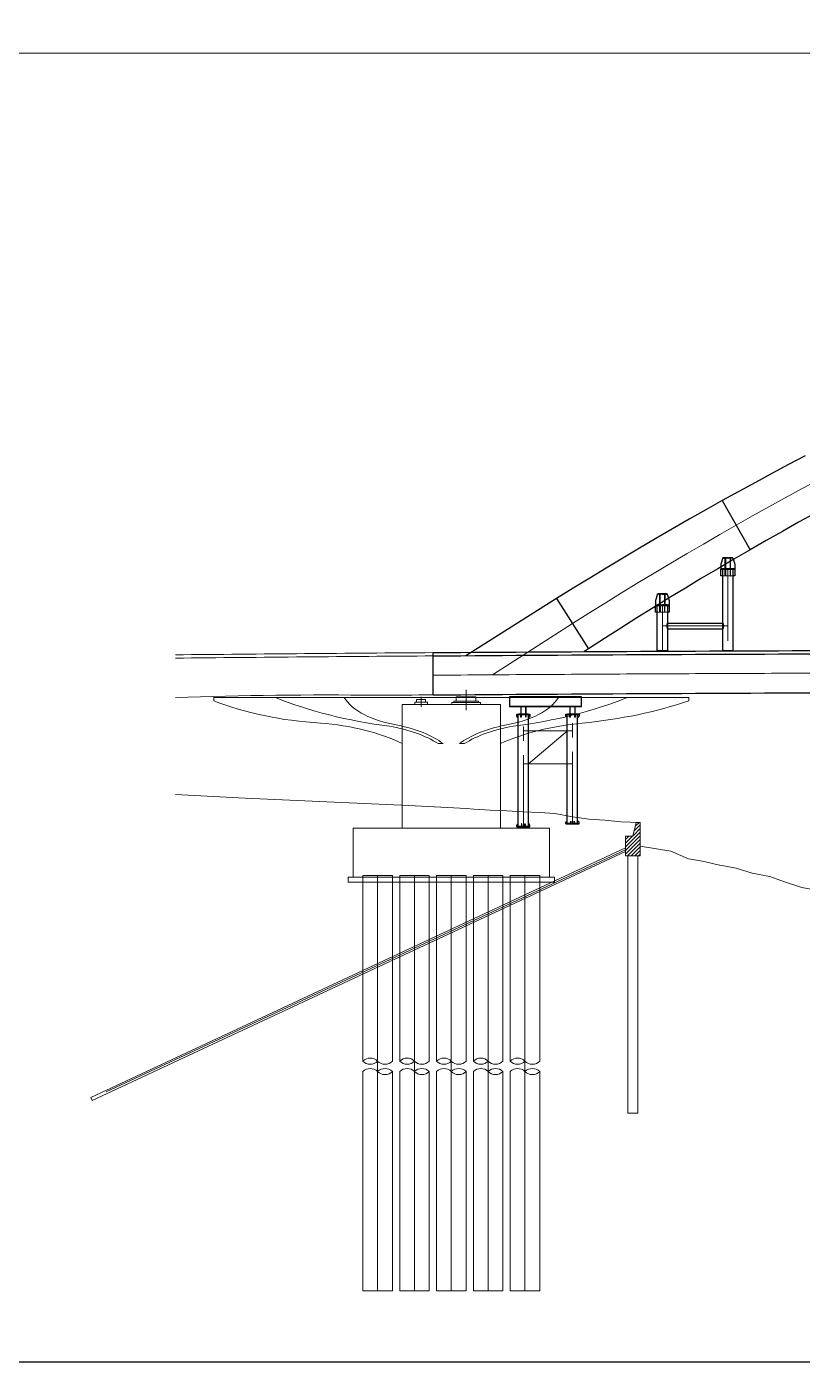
# Model space of a CAD drawing. Extents: x 1767995 to 4174245, y 542814 to 862564.
# Drawn here: x 3377745 to 3425123, y 542814 to 624364 of the extents above; entities that cross this region are included whole.
import ezdxf

# ---------------------------------------------------------------- set-up
doc = ezdxf.new("R2010")
doc.units = 0
doc.header["$LTSCALE"] = 3500
doc.linetypes.add('CENTER', pattern=[2, 1.25, -0.25, 0.25, -0.25])
doc.linetypes.add('DASHED', pattern=[0.75, 0.5, -0.25])
doc.layers.get('Defpoints').update_dxf_attribs({"color": 8})
for name, color, linetype, lineweight in [('1粗实线', 1, 'Continuous', 30), ('3中心线', 6, 'CENTER', 18), ('4虚线', 2, 'DASHED', 18), ('5文本', 7, 'Continuous', 15), ('6标注线', 7, 'Continuous', 13), ('文字', 7, 'Continuous', 15), ('标注', 3, 'Continuous', 18), ('桥 构造粗实', 1, 'Continuous', 30), ('细实线', 7, 'Continuous', 15)]:
    doc.layers.add(name, color=color, linetype=linetype, lineweight=lineweight)
doc.layers.add('M_Prof', color=2, linetype='Continuous')

# ---------------------------------------------------------------- blocks, each defined once
blk = doc.blocks.new('gdfgdfg')
at = {"layer": '细实线'}
h = blk.add_hatch(dxfattribs=at)
h.set_pattern_fill('ANSI31', color=256, scale=50, style=0)
h.set_pattern_definition([(45, (182922.5, 28418.14), (-112.253, 112.253), [])])
h.paths.add_polyline_path([(182922, 29668), (182672, 29668), (182473, 28818), (182022, 28818), (182022, 27998), (182922, 28418)])
h.paths.add_polyline_path([(182922, 28418), (182022, 27998), (182022, 27618), (182922, 27618)])
for p, q in [((172281, 37760), (172281, 36526)), ((156881, 37288), (185882, 37288)), ((156881, 37288), (156881, 37088)), ((168882, 36867), (168381, 36867)), ((168381, 34479), (168381, 36867)), ((174382, 36867), (168882, 36867)), ((169131, 36867), (169131, 36867)), ((169918, 37012), (169145, 37012)), ((169918, 37012), (169145, 37012)), ((169918, 37012), (169145, 37012)), ((169918, 37012), (169145, 37012)), ((169145, 37012), (169145, 36867)), ((169918, 36867), (169145, 36867)), ((169250, 37012), (169250, 37173)), ((169250, 37012), (169250, 37173)), ((169250, 37012), (169250, 37173)), ((169250, 37012), (169250, 37173)), ((169250, 37012), (169250, 37173)), ((169250, 37012), (169250, 37173)), ((169813, 37173), (169250, 37173)), ((169532, 37333), (169532, 36723)), ((169813, 37012), (169813, 37173)), ((169813, 37012), (169813, 37173)), ((169813, 37012), (169813, 37173)), ((169813, 37012), (169813, 37173)), ((169813, 37012), (169813, 37173)), ((169813, 37012), (169813, 37173)), ((169813, 37012), (169813, 37173)), ((169813, 37012), (169813, 37173)), ((169918, 36867), (169918, 37012)), ((169918, 36867), (169918, 37012)), ((169918, 36867), (169918, 37012)), ((169918, 36867), (169918, 37012)), ((173157, 36979), (171407, 36979)), ((171407, 36867), (171407, 36979)), ((173157, 36979), (171407, 36979)), ((171407, 36867), (171407, 36979)), ((173157, 36979), (171407, 36979)), ((171407, 36867), (171407, 36979)), ((173157, 36979), (171407, 36979)), ((171407, 36867), (171407, 36979)), ((173032, 37070), (171531, 37070)), ((171531, 36979), (171531, 37070)), ((173032, 37070), (171531, 37070)), ((171531, 36979), (171531, 37070)), ((173032, 37070), (171531, 37070)), ((171531, 36979), (171531, 37070)), ((173032, 37070), (171531, 37070)), ((171531, 36979), (171531, 37070)), ((173032, 36979), (171531, 36979)), ((173032, 36979), (171531, 36979)), ((173032, 36979), (171531, 36979)), ((173032, 36979), (171531, 36979)), ((171677, 37070), (171677, 37336)), ((171677, 37070), (171677, 37336)), ((171677, 37070), (171677, 37336)), ((171677, 37070), (171677, 37336)), ((171677, 37070), (171677, 37336)), ((171677, 37070), (171677, 37336)), ((172886, 37336), (171677, 37336)), ((172281, 37287), (172281, 36867)), ((172886, 37070), (172886, 37336)), ((172886, 37070), (172886, 37336)), ((172886, 37070), (172886, 37336)), ((172886, 37070), (172886, 37336)), ((172886, 37070), (172886, 37336)), ((172886, 37070), (172886, 37336)), ((172886, 37070), (172886, 37336)), ((172886, 37070), (172886, 37336)), ((173032, 36979), (173032, 37070)), ((173032, 36979), (173032, 37070)), ((173032, 36979), (173032, 37070)), ((173032, 36979), (173032, 37070)), ((173157, 36867), (173157, 36979)), ((173157, 36867), (173157, 36979)), ((173157, 36867), (173157, 36979)), ((173157, 36867), (173157, 36979)), ((174382, 36867), (174382, 34479)), ((185882, 37288), (185882, 37088)), ((168381, 29318), (168381, 34479)), ((170882, 34479), (170582, 34479)), ((171882, 34479), (172182, 34479)), ((174382, 29318), (174382, 34479)), ((154535, 31370), (158782, 31153)), ((158782, 31153), (168782, 30708)), ((168782, 30708), (172281, 30513)), ((172281, 30505), (172746, 30477)), ((172746, 30477), (173763, 30403)), ((173763, 30403), (174769, 30381)), ((174769, 30381), (175754, 30306)), ((175754, 30306), (176782, 30263)), ((176782, 30263), (177705, 30211)), ((177705, 30211), (178781, 30016)), ((178781, 30016), (179771, 29869)), ((179771, 29869), (180766, 29794)), ((180766, 29794), (181732, 29707)), ((181732, 29707), (182922, 29668)), ((182473, 28818), (182672, 29668)), ((182922, 29668), (182672, 29668)), ((182922, 29668), (182922, 27618)), ((182922, 29668), (182922, 28218)), ((177381, 29318), (165381, 29318)), ((165381, 26318), (165381, 29318)), ((174631, 29318), (168131, 29318)), ((174631, 29318), (168131, 29318)), ((177381, 26318), (177381, 29318)), ((177381, 26318), (177381, 29318)), ((182022, 27618), (182022, 28818)), ((182022, 28818), (182473, 28818)), ((182022, 28109), (149353, 12875)), ((182022, 27888), (149438, 12694)), ((182022, 27998), (150302, 13207)), ((182922, 28218), (184782, 27918)), ((184782, 27918), (185870, 27451)), ((182922, 27618), (182022, 27618)), ((182172, 27618), (182172, 11918)), ((182772, 27618), (182772, 11918)), ((185870, 27451), (186718, 27289)), ((186718, 27289), (187689, 27069)), ((187689, 27069), (188781, 26865)), ((177681, 26318), (165081, 26318)), ((165081, 26018), (165081, 26318)), ((165981, 26418), (167781, 26418)), ((165981, 26018), (165981, 26418)), ((165981, 26418), (167781, 26418)), ((165981, 26018), (165981, 26418)), ((177681, 26318), (165981, 26318)), ((166881, 1055), (166881, 26418)), ((167781, 26018), (167781, 26418)), ((167781, 26018), (167781, 26418)), ((168231, 26418), (170031, 26418)), ((168231, 26018), (168231, 26418)), ((168231, 26418), (170031, 26418)), ((168231, 26018), (168231, 26418)), ((169131, 1055), (169131, 26418)), ((170031, 26018), (170031, 26418)), ((170031, 26018), (170031, 26418)), ((170481, 26418), (172281, 26418)), ((170481, 26018), (170481, 26418)), ((170481, 26418), (172281, 26418)), ((170481, 26018), (170481, 26418)), ((171381, 1055), (171381, 26418)), ((172281, 26018), (172281, 26418)), ((172281, 26018), (172281, 26418)), ((172731, 26418), (174531, 26418)), ((172731, 26018), (172731, 26418)), ((172731, 26418), (174531, 26418)), ((172731, 26018), (172731, 26418)), ((173631, 1055), (173631, 26418)), ((174531, 26018), (174531, 26418)), ((174531, 26018), (174531, 26418)), ((174981, 26418), (176781, 26418)), ((174981, 26018), (174981, 26418)), ((174981, 26418), (176781, 26418)), ((174981, 26018), (174981, 26418)), ((175881, 1055), (175881, 26418)), ((176781, 26018), (176781, 26418)), ((176781, 26018), (176781, 26418)), ((177681, 26318), (177681, 26018)), ((177681, 26318), (177681, 26018)), ((188781, 26865), (189749, 26574)), ((189749, 26574), (190828, 26353)), ((190828, 26353), (191732, 26029)), ((177681, 26018), (165081, 26018)), ((177681, 26018), (165981, 26018)), ((165981, 26018), (165981, 15086)), ((165981, 26018), (165981, 15086)), ((167781, 26018), (167781, 15086)), ((167781, 26018), (167781, 15086)), ((168231, 26018), (168231, 15086)), ((168231, 26018), (168231, 15086)), ((170031, 26018), (170031, 15086)), ((170031, 26018), (170031, 15086)), ((170481, 26018), (170481, 15086)), ((170481, 26018), (170481, 15086)), ((172281, 26018), (172281, 15086)), ((172281, 26018), (172281, 15086)), ((172731, 26018), (172731, 15086)), ((172731, 26018), (172731, 15086)), ((174531, 26018), (174531, 15086)), ((174531, 26018), (174531, 15086)), ((174981, 26018), (174981, 15086)), ((174981, 26018), (174981, 15086)), ((176781, 26018), (176781, 15086)), ((176781, 26018), (176781, 15086)), ((191732, 26029), (192790, 25688)), ((192790, 25688), (193797, 25518)), ((165981, 14453), (165981, 1055)), ((165981, 14453), (165981, 1055)), ((167781, 14453), (167781, 1055)), ((167781, 14453), (167781, 1055)), ((168231, 14453), (168231, 1055)), ((168231, 14453), (168231, 1055)), ((170031, 14453), (170031, 1055)), ((170031, 14453), (170031, 1055)), ((170481, 14453), (170481, 1055)), ((170481, 14453), (170481, 1055)), ((172281, 14453), (172281, 1055)), ((172281, 14453), (172281, 1055)), ((172731, 14453), (172731, 1055)), ((172731, 14453), (172731, 1055)), ((174531, 14453), (174531, 1055)), ((174531, 14453), (174531, 1055)), ((174981, 14453), (174981, 1055)), ((174981, 14453), (174981, 1055)), ((176781, 14453), (176781, 1055)), ((176781, 14453), (176781, 1055)), ((149353, 12875), (149438, 12694)), ((182172, 11918), (182772, 11918)), ((165981, 1055), (167781, 1055)), ((165981, 1055), (167781, 1055)), ((168231, 1055), (170031, 1055)), ((168231, 1055), (170031, 1055)), ((170481, 1055), (172281, 1055)), ((170481, 1055), (172281, 1055)), ((172731, 1055), (174531, 1055)), ((172731, 1055), (174531, 1055)), ((174981, 1055), (176781, 1055)), ((174981, 1055), (176781, 1055))]:
    blk.add_line(p, q, dxfattribs=at)
for centre, radius, start, end in [((216121, -6244204), 6284404, 90.4179296, 90.5614959), ((216121, -6244404), 6284404, 90.4179296, 90.5614959), ((163487, -217409), 254857, 89.25943, 92.01301), ((216121, -6245184), 6282804, 90.418036, 90.4499551), ((166431, 14636), 636, 45, 135), ((166431, 15536), 636, 225, 315), ((167331, 15536), 636, 225, 315), ((168681, 14636), 636, 45, 135), ((168681, 15536), 636, 225, 315), ((169581, 15536), 636, 225, 315), ((170931, 14636), 636, 45, 135), ((170931, 15536), 636, 225, 315), ((171831, 15536), 636, 225, 315), ((173181, 14636), 636, 45, 135), ((173181, 15536), 636, 225, 315), ((174081, 15536), 636, 225, 315), ((175431, 14636), 636, 45, 135), ((175431, 15536), 636, 225, 315), ((176331, 15536), 636, 225, 315), ((166431, 14003), 636, 45, 135), ((167331, 14003), 636, 45, 135), ((167331, 14903), 636, 225, 315), ((168681, 14003), 636, 45, 135), ((169581, 14003), 636, 45, 135), ((169581, 14903), 636, 225, 315), ((170931, 14003), 636, 45, 135), ((171831, 14003), 636, 45, 135), ((171831, 14903), 636, 225, 315), ((173181, 14003), 636, 45, 135), ((174081, 14003), 636, 45, 135), ((174081, 14903), 636, 225, 315), ((175431, 14003), 636, 45, 135), ((176331, 14003), 636, 45, 135), ((176331, 14903), 636, 225, 315)]:
    blk.add_arc(centre, radius, start, end, dxfattribs=at)
for centre, major_axis, start_param, end_param in [((164960, 42181), (-13000, 0), 0.900272, 1.449099), ((172338, 44583), (-18704, 0), 0.894752, 1.315009), ((169728, 38021), (-5100, 0), 0.29169, 1.247114), ((173035, 38021), (5100, 0), -1.247114, -0.29169), ((170425, 44583), (-18704, 0), 1.826584, 2.246841), ((176018, 44316), (-17500, 0), 1.764221, 2.169593), ((162056, 31278), (-9000, 0), 3.932954, 4.564529), ((165524, 32494), (-6429, 0), 3.807089, 4.382643), ((165823, 32778), (-6096, 0), 3.733766, 4.328587), ((176940, 32778), (-6096, 0), -1.186994, -0.592173), ((177239, 32494), (6429, 0), 1.900542, 2.476096), ((181408, 30578), (-10500, 0), -1.376596, -0.837702)]:
    blk.add_ellipse(centre, major_axis=major_axis, ratio=0.5, start_param=start_param, end_param=end_param, dxfattribs=at)
blk = doc.blocks.new('werwerer')
at = {"layer": '1粗实线', "elevation": 0}
for points in [[(193795, 41794, 0.464316), (193777, 41816), (193651, 41816), (193531, 41444), (193531, 41144), (193651, 41144), (193651, 41164), (193777, 41164, 0.464316), (193795, 41186)], [(193951, 41144), (193651, 41144), (193651, 41164), (193777, 41164, 0.414214), (193795, 41182), (193795, 41798, 0.414214), (193777, 41816), (193651, 41816), (193651, 41836), (193951, 41836), (193951, 41816), (193826, 41816, 0.414214), (193808, 41798), (193808, 41182, 0.414214), (193826, 41164), (193951, 41164)], [(193951, 41144), (194251, 41144), (194251, 41164), (194126, 41164, -0.414214), (194108, 41182), (194108, 41798, -0.414214), (194126, 41816), (194251, 41816), (194251, 41836), (193951, 41836), (193951, 41816), (194077, 41816, -0.414214), (194095, 41798), (194095, 41182, -0.414214), (194077, 41164), (193951, 41164)], [(194108, 41794, -0.464316), (194126, 41816), (194251, 41816), (194371, 41444), (194371, 41144), (194251, 41144), (194251, 41164), (194126, 41164, -0.464316), (194108, 41186)]]:
    blk.add_lwpolyline(points, format="xyb", close=True, dxfattribs=at)
blk.add_lwpolyline([(193701, 41846), (194201, 41846), (194201, 41836), (193701, 41836)], close=True, dxfattribs=at)
blk = doc.blocks.new('trret')
at = {"layer": '1粗实线'}
for p, q in [((3591816, 934986), (3591816, 941829)), ((3592446, 934986), (3592446, 941829)), ((3594816, 935186), (3594816, 941829)), ((3595446, 935186), (3595446, 941829))]:
    blk.add_line(p, q, dxfattribs=at)
for points in [[(3591275, 942319), (3595686, 942319), (3595686, 942907), (3591275, 942907)], [(3591816, 941679), (3591781, 941679), (3591731, 941729), (3591731, 941829), (3591731, 941729), (3591781, 941679)], [(3591731, 941829), (3592531, 941829)], [(3591987, 941829), (3591987, 941679), (3591975, 941679), (3591975, 941829), (3591975, 941679), (3591987, 941679)], [(3592287, 941829), (3592287, 941679), (3592275, 941679), (3592275, 941829), (3592275, 941679), (3592287, 941679)], [(3592481, 941679), (3592446, 941679)], [(3592531, 941729), (3592481, 941679), (3592531, 941729), (3592531, 941829)], [(3594816, 941679), (3594781, 941679), (3594731, 941729), (3594731, 941829), (3594731, 941729), (3594781, 941679)], [(3594731, 941829), (3595531, 941829)], [(3594987, 941829), (3594987, 941679), (3594975, 941679), (3594975, 941829), (3594975, 941679), (3594987, 941679)], [(3595287, 941829), (3595287, 941679), (3595275, 941679), (3595275, 941829), (3595275, 941679), (3595287, 941679)], [(3595481, 941679), (3595446, 941679)], [(3595531, 941729), (3595481, 941679), (3595531, 941729), (3595531, 941829)], [(3592022, 935006), (3592039, 935006), (3592039, 935151), (3592022, 935151)], [(3592243, 935006), (3592225, 935006), (3592225, 935151), (3592243, 935151)], [(3595022, 935186), (3595039, 935186), (3595039, 935331), (3595022, 935331)], [(3595243, 935186), (3595225, 935186), (3595225, 935331), (3595243, 935331)]]:
    blk.add_lwpolyline(points, close=True, dxfattribs=at)
for points in [[(3591731, 941845), (3591731, 941829), (3591731, 941845), (3592531, 941845), (3592531, 941829), (3592531, 941845)], [(3594731, 941845), (3594731, 941829), (3594731, 941845), (3595531, 941845), (3595531, 941829), (3595531, 941845)], [(3592534, 935006), (3591732, 935006), (3591732, 934976), (3592534, 934976), (3592534, 935006), (3592534, 935078), (3592488, 935151), (3592442, 935151)], [(3591732, 935006), (3591732, 935078), (3591778, 935151), (3591824, 935151)], [(3595534, 935186), (3594732, 935186), (3594732, 935157), (3595534, 935157), (3595534, 935186), (3595534, 935259), (3595488, 935331), (3595442, 935331)], [(3594732, 935186), (3594732, 935259), (3594778, 935331), (3594824, 935331)]]:
    blk.add_lwpolyline(points, dxfattribs=at)
at = {"layer": '3中心线'}
for p, q in [((3592131, 934986), (3592131, 941829)), ((3595131, 935186), (3595131, 941829)), ((3592131, 940829), (3595131, 940829)), ((3592451, 938829), (3594828, 940829)), ((3592131, 938829), (3595131, 938829))]:
    blk.add_line(p, q, dxfattribs=at)
at = {"layer": 'M_Prof'}
for p, q in [((3591275, 942887), (3595686, 942887)), ((3591275, 942339), (3595686, 942339))]:
    blk.add_line(p, q, dxfattribs=at)
for points in [[(3591831, 941845), (3592131, 941845), (3592131, 941863), (3592000, 941863, -0.414214), (3591987, 941876), (3591987, 942302, -0.414214), (3592000, 942315), (3592131, 942315), (3592131, 942333), (3591831, 942333), (3591831, 942315), (3591963, 942315, -0.414214), (3591976, 942302), (3591976, 941876, -0.414214), (3591963, 941863), (3591831, 941863)], [(3592131, 941845), (3592431, 941845), (3592431, 941863), (3592300, 941863, -0.414214), (3592287, 941876), (3592287, 942302, -0.414214), (3592300, 942315), (3592431, 942315), (3592431, 942333), (3592131, 942333), (3592131, 942315), (3592263, 942315, -0.414214), (3592276, 942302), (3592276, 941876, -0.414214), (3592263, 941863), (3592131, 941863)], [(3594831, 941845), (3595131, 941845), (3595131, 941863), (3595000, 941863, -0.414214), (3594987, 941876), (3594987, 942302, -0.414214), (3595000, 942315), (3595131, 942315), (3595131, 942333), (3594831, 942333), (3594831, 942315), (3594963, 942315, -0.414214), (3594976, 942302), (3594976, 941876, -0.414214), (3594963, 941863), (3594831, 941863)], [(3595131, 941845), (3595431, 941845), (3595431, 941863), (3595300, 941863, -0.414214), (3595287, 941876), (3595287, 942302, -0.414214), (3595300, 942315), (3595431, 942315), (3595431, 942333), (3595131, 942333), (3595131, 942315), (3595263, 942315, -0.414214), (3595276, 942302), (3595276, 941876, -0.414214), (3595263, 941863), (3595131, 941863)]]:
    blk.add_lwpolyline(points, format="xyb", close=True, dxfattribs=at)

msp = doc.modelspace()

# ---------------------------------------------------------------- linework, layer by layer
at = {"layer": '1粗实线', "ltscale": 4}
for p, q in [((3420993.9, 591252.1, 0), (3420153.9, 591252.1, 0)), ((3420153.9, 591252.1, 0), (3420153.9, 591232.1, 0)), ((3420993.9, 591232.1, 0), (3420993.9, 591252.1, 0)), ((3420153.9, 591232.1, 0), (3420993.9, 591232.1, 0)), ((3420412.9, 591232.1, 0), (3420434.9, 591232.1, 0)), ((3420412.9, 590832.1, 0), (3420412.9, 591232.1, 0)), ((3420434.9, 590832.1, 0), (3420412.9, 590832.1, 0)), ((3420434.9, 591232.1, 0), (3420434.9, 590832.1, 0)), ((3420734.9, 591232.1, 0), (3420712.9, 591232.1, 0)), ((3420712.9, 591232.1, 0), (3420712.9, 590832.1, 0)), ((3420712.9, 590832.1, 0), (3420734.9, 590832.1, 0)), ((3420734.9, 590832.1, 0), (3420734.9, 591232.1, 0)), ((3416994, 589035.2, -0.1), (3416154, 589035.2, -0.1)), ((3416154, 589035.2, -0.1), (3416154, 589015.2, -0.1)), ((3416154, 589015.2, -0.1), (3416994, 589015.2, -0.1)), ((3416413, 589015.2, -0.1), (3416435, 589015.2, -0.1)), ((3416413, 588615.2, -0.1), (3416413, 589015.2, -0.1)), ((3416435, 589015.2, -0.1), (3416435, 588615.2, -0.1)), ((3416713, 589015.2, -0.1), (3416713, 588615.2, -0.1)), ((3416735, 588615.2, -0.1), (3416735, 589015.2, -0.1)), ((3416994, 589015.2, -0.1), (3416994, 589035.2, -0.1)), ((3416435, 588615.2, -0.1), (3416413, 588615.2, -0.1))]:
    msp.add_line(p, q, dxfattribs=at)
at = {"layer": '1粗实线'}
for p, q in [((3420153.9, 590832.1, 0), (3420153.9, 591232.1, 0)), ((3420153.9, 591232.1, 0), (3420993.9, 591232.1, 0)), ((3420258.9, 590832.1, 0), (3420153.9, 590832.1, 0)), ((3420993.9, 590832.1, 0), (3420888.9, 590832.1, 0)), ((3420993.9, 591232.1, 0), (3420993.9, 590832.1, 0)), ((3416154, 588615.2, -0.1), (3416154, 589015.2, -0.1)), ((3416154, 589015.2, -0.1), (3416994, 589015.2, -0.1)), ((3416994, 589015.2, -0.1), (3416994, 588615.2, -0.1)), ((3416258.9, 588615.2, -0.1), (3416154, 588615.2, -0.1)), ((3416994, 588615.2, -0.1), (3416888.9, 588615.2, -0.1)), ((3416888.9, 587953.5, 0.1), (3420258.9, 587953.5, -0.1)), ((3416888.9, 587602.5, 0.1), (3420258.9, 587602.5, -0.1)), ((3402584, 583566.1), (3402584, 586146.1))]:
    msp.add_line(p, q, dxfattribs=at)
for points, elevation in [([(3420259, 586259.1), (3420259, 591232.1), (3420889, 591232.1), (3420889, 586259.1), (3420259, 586259.1)], -0.1), ([(3416259, 586259.1), (3416258.9, 589015.2), (3416888.9, 589015.2), (3416889, 586259.1), (3416259, 586259.1)], -0.1), ([(3416888.9, 587953.5), (3416888.9, 587953.4), (3416888.7, 587953), (3416888.4, 587952.3), (3416887.9, 587951.3), (3416887.3, 587950.1), (3416886.6, 587948.7), (3416885.8, 587946.9), (3416884.8, 587944.9), (3416883.8, 587942.7), (3416882.6, 587940.1), (3416881.4, 587937.4), (3416880, 587934.4), (3416878.6, 587931.1), (3416877.1, 587927.6), (3416875.5, 587923.9), (3416873.9, 587920), (3416872.2, 587915.8), (3416870.4, 587911.5), (3416868.7, 587906.9), (3416866.9, 587902.1), (3416865.1, 587897.1), (3416863.3, 587892), (3416861.5, 587886.7), (3416859.8, 587881.2), (3416858, 587875.5), (3416856.4, 587869.7), (3416854.8, 587863.8), (3416853.2, 587857.7), (3416851.7, 587851.5), (3416850.4, 587845.2), (3416849.1, 587838.8), (3416847.9, 587832.2), (3416846.9, 587825.6), (3416845.9, 587819), (3416845.1, 587812.2), (3416844.5, 587805.5), (3416844, 587798.6), (3416843.6, 587791.8), (3416843.3, 587784.9), (3416843.3, 587778), (3416843.3, 587771.1), (3416843.6, 587764.2), (3416844, 587757.4), (3416844.5, 587750.6), (3416845.1, 587743.8), (3416845.9, 587737), (3416846.9, 587730.4), (3416847.9, 587723.8), (3416849.1, 587717.3), (3416850.4, 587710.8), (3416851.7, 587704.5), (3416853.2, 587698.3), (3416854.8, 587692.3), (3416856.4, 587686.3), (3416858, 587680.5), (3416859.8, 587674.9), (3416861.5, 587669.4), (3416863.3, 587664), (3416865.1, 587658.9), (3416866.9, 587653.9), (3416868.7, 587649.1), (3416870.4, 587644.6), (3416872.2, 587640.2), (3416873.9, 587636), (3416875.5, 587632.1), (3416877.1, 587628.4), (3416878.6, 587624.9), (3416880, 587621.6), (3416881.4, 587618.6), (3416882.6, 587615.9), (3416883.8, 587613.4), (3416884.8, 587611.1), (3416885.8, 587609.1), (3416886.6, 587607.4), (3416887.3, 587605.9), (3416887.9, 587604.7), (3416888.4, 587603.7), (3416888.7, 587603), (3416888.9, 587602.6), (3416888.9, 587602.5)], -0.1), ([(3420258.9, 587953.5), (3420259, 587953.4), (3420259.2, 587953), (3420259.5, 587952.3), (3420260, 587951.3), (3420260.6, 587950.1), (3420261.3, 587948.7), (3420262.1, 587946.9), (3420263.1, 587944.9), (3420264.1, 587942.7), (3420265.3, 587940.1), (3420266.5, 587937.4), (3420267.9, 587934.4), (3420269.3, 587931.1), (3420270.8, 587927.6), (3420272.4, 587923.9), (3420274, 587920), (3420275.7, 587915.8), (3420277.5, 587911.5), (3420279.2, 587906.9), (3420281, 587902.1), (3420282.8, 587897.1), (3420284.6, 587892), (3420286.4, 587886.7), (3420288.1, 587881.2), (3420289.8, 587875.5), (3420291.5, 587869.7), (3420293.1, 587863.8), (3420294.7, 587857.7), (3420296.2, 587851.5), (3420297.5, 587845.2), (3420298.8, 587838.8), (3420300, 587832.2), (3420301, 587825.6), (3420302, 587819), (3420302.8, 587812.2), (3420303.4, 587805.5), (3420303.9, 587798.6), (3420304.3, 587791.8), (3420304.5, 587784.9), (3420304.6, 587778), (3420304.5, 587771.1), (3420304.3, 587764.2), (3420303.9, 587757.4), (3420303.4, 587750.6), (3420302.8, 587743.8), (3420302, 587737), (3420301, 587730.4), (3420300, 587723.8), (3420298.8, 587717.3), (3420297.5, 587710.8), (3420296.2, 587704.5), (3420294.7, 587698.3), (3420293.1, 587692.3), (3420291.5, 587686.3), (3420289.8, 587680.5), (3420288.1, 587674.9), (3420286.4, 587669.4), (3420284.6, 587664), (3420282.8, 587658.9), (3420281, 587653.9), (3420279.2, 587649.1), (3420277.5, 587644.6), (3420275.7, 587640.2), (3420274, 587636), (3420272.4, 587632.1), (3420270.8, 587628.4), (3420269.3, 587624.9), (3420267.9, 587621.6), (3420266.5, 587618.6), (3420265.3, 587615.9), (3420264.1, 587613.4), (3420263.1, 587611.1), (3420262.1, 587609.1), (3420261.3, 587607.4), (3420260.6, 587605.9), (3420260, 587604.7), (3420259.5, 587603.7), (3420259.2, 587603), (3420259, 587602.6), (3420258.9, 587602.5)], -0.4)]:
    msp.add_lwpolyline(points, dxfattribs=dict(at, elevation=elevation))
for points in [[(3402584, 586146.1, -0.0010736), (3429570.5, 586285), (3429585.1, 586285.1, -0.0032499), (3572579.4, 585784.6), (3572609.7, 585784.3, -0.0014157), (3606584, 585348.4, -0.0014134)], [(3402584, 585946.1, -0.0010736), (3429570.5, 586085), (3429585.1, 586085.1, -0.0032499), (3572579.4, 585584.6), (3572609.7, 585584.3, -0.0013324), (3604584, 585179.4, -0.0013324)], [(3402584, 583566.1, -0.0010736), (3429570.5, 583705), (3429585.1, 583705.1, -0.0032499), (3572579.4, 583204.6), (3572609.7, 583204.3, -0.0014157), (3606584, 582768.4)]]:
    msp.add_lwpolyline(points, format="xyb", dxfattribs=at)
at = {"layer": '3中心线'}
for p, q in [((3420574, 591232.1, 0.1), (3420574, 586259.1, 0.1)), ((3416379, 589774.4, -0.1), (3416379, 589679.5, -0.1)), ((3416769, 589774.4, -0.1), (3416769, 589679.5, -0.1)), ((3416574, 589015.2, 0.1), (3416574, 586259.1, 0.1)), ((3416574, 587778, 0.1), (3420574, 587778, -0.1))]:
    msp.add_line(p, q, dxfattribs=at)
at = {"layer": '3中心线', "ltscale": 5000}
msp.add_lwpolyline([(3402584, 584766.2, -0.0010732), (3429566.9, 584905), (3429581.5, 584905.1, -0.0032499), (3572591.4, 584404.6), (3572621.7, 584404.3, -0.0014149), (3606584, 583968.5)], format="xyb", dxfattribs=at)
at = {"layer": '4虚线'}
for p, q in [((3420888.9, 590832.1, 0), (3420258.9, 590832.1, 0)), ((3416888.9, 588615.2, -0.1), (3416258.9, 588615.2, -0.1))]:
    msp.add_line(p, q, dxfattribs=at)
at = {"layer": '5文本'}
msp.add_line((3211745, 622751.7, -0.3), (3692995, 622751.7, -0.3), dxfattribs=at)
at = {"layer": 'Defpoints', "elevation": -0.3}
msp.add_lwpolyline([(3211745, 862564.2), (3692995, 862564.2), (3692995, 542814.2), (3211745, 542814.2)], close=True, dxfattribs=at)
at = {"layer": '标注', "color": 8, "ltscale": 550}
msp.add_lwpolyline([(3426084, 596674.5), (3425084, 596138.4), (3424084, 595595.3), (3423084, 595045.5), (3422084, 594488.8), (3421084, 593925.3), (3420084, 593354.9), (3419084, 592777.7), (3418084, 592193.7), (3417084, 591602.9), (3416084, 591005.2), (3415084, 590400.7), (3414084, 589789.4), (3413084, 589171.2), (3412084, 588546.3), (3411084, 587914.4), (3406194, 584791.5)], dxfattribs=at)
at = {"layer": '桥 构造粗实'}
for p, q in [((3420228.7, 595424.8), (3421939.2, 592425.8)), ((3410107.7, 589443.1), (3412060.2, 586385.8)), ((3412060.2, 586385.8), (3411799.9, 586206.6))]:
    msp.add_line(p, q, dxfattribs=at)
for points in [[(3425292.9, 598159.4), (3424280.8, 597626.7), (3423268.8, 597087.1), (3422256.8, 596540.6), (3421244.7, 595987.3), (3420232.6, 595427), (3419220.5, 594859.8), (3418208.4, 594285.8), (3417196.3, 593704.8), (3416184.2, 593117), (3415172.1, 592522.3), (3414160, 591920.7), (3413147.9, 591312.2), (3412135.7, 590696.8), (3411123.6, 590074.5), (3410111.5, 589445.4)], [(3425887.1, 594650), (3424899.2, 594103.5), (3423911.2, 593550.3), (3422923.3, 592990.3), (3421935.4, 592423.6), (3420947.4, 591850), (3419959.5, 591269.7), (3418971.6, 590682.7), (3417983.7, 590088.8), (3416995.9, 589488.2), (3416008, 588880.8), (3415020.1, 588266.6), (3414032.2, 587645.7), (3413044.4, 587018), (3412060.2, 586385.8)], [(3410111.5, 589445.4), (3410111.5, 589445.4), (3404564, 585959.4)]]:
    msp.add_lwpolyline(points, dxfattribs=at)

# ---------------------------------------------------------------- block references
at = {"layer": '6标注线'}
for name, p in [('werwerer', (3226622.5, 550107.8, 0.1)), ('werwerer', (3222622.5, 547890.9)), ('trret', (-184047.1, -359467.1))]:
    msp.add_blockref(name, p, dxfattribs=at)
at = {"layer": '文字'}
msp.add_blockref('gdfgdfg', (3232302.5, 546113.4), dxfattribs=at)

doc.saveas('drawing.dxf')
